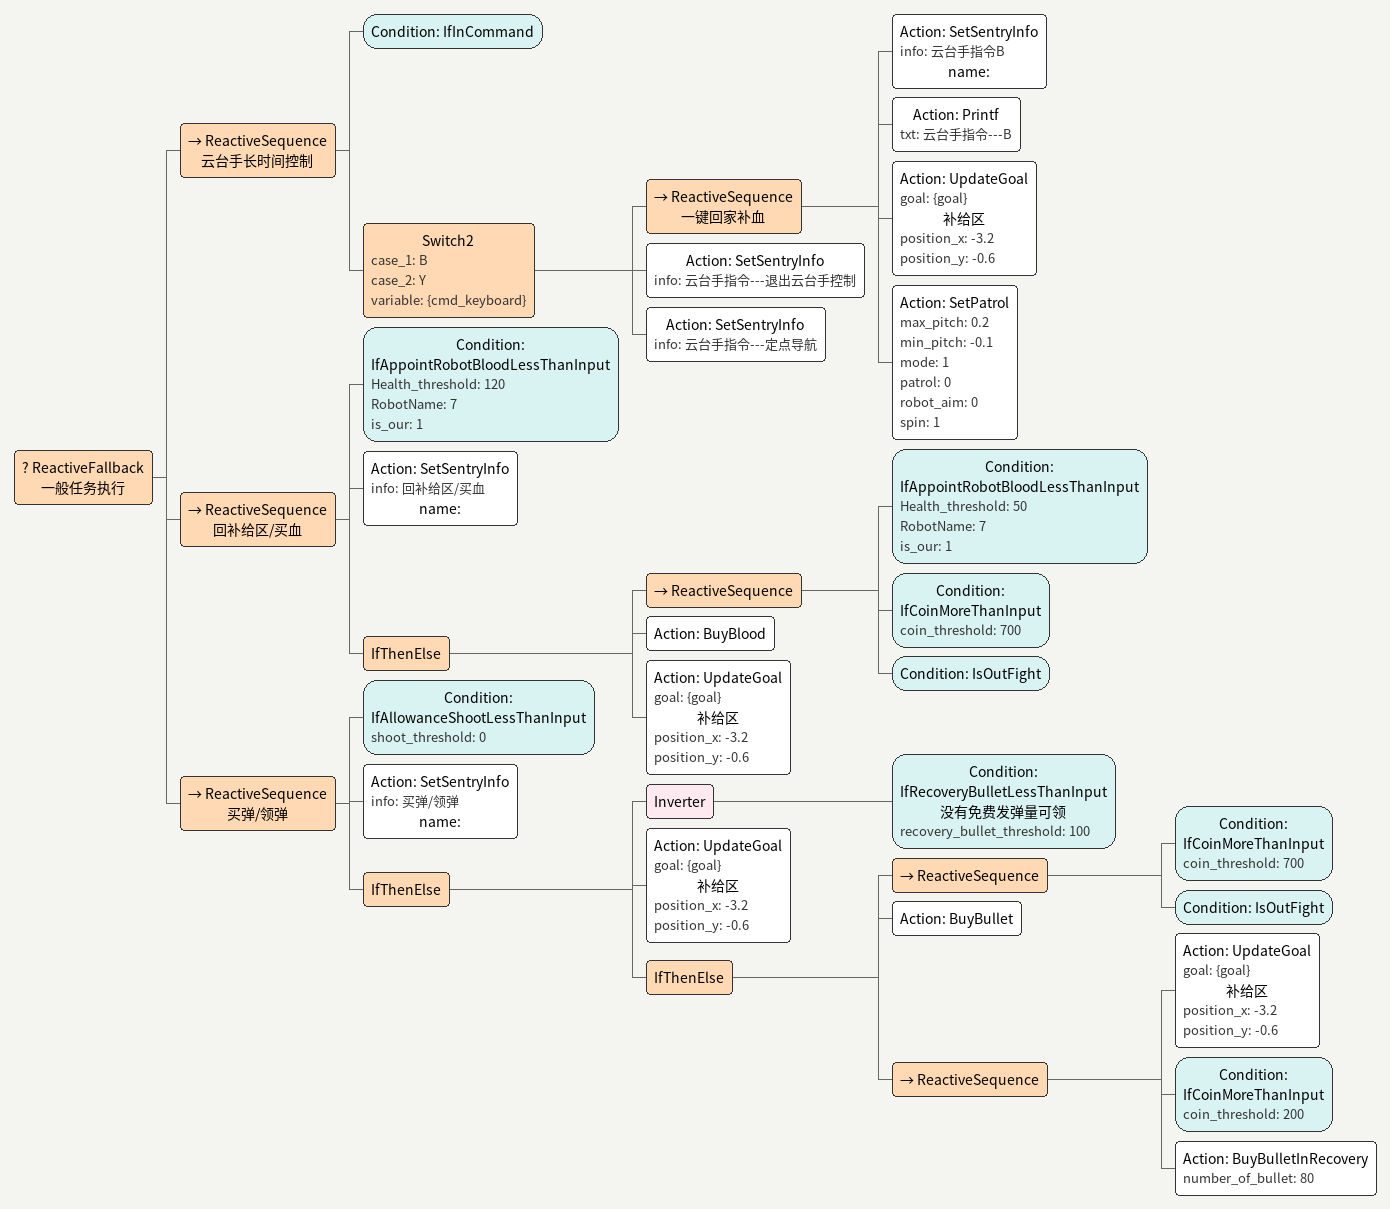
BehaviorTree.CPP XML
<ReactiveFallback name="一般任务执行">
    <ReactiveSequence name="云台手长时间控制">
        <Condition ID="IfInCommand"/>
        <Switch2 case_1="B" case_2="Y" variable="{cmd_keyboard}">
            <ReactiveSequence name="一键回家补血">
                <Action ID="SetSentryInfo" info="云台手指令B" name=""/>
                <Action ID="Printf" txt="云台手指令---B"/>
                <Action ID="UpdateGoal" goal="{goal}" name="补给区" position_x="-3.2" position_y="-0.6"/>
                <Action ID="SetPatrol" max_pitch="0.2" min_pitch="-0.1" mode="1" patrol="0" robot_aim="0" spin="1"/>
            </ReactiveSequence>
            <Action ID="SetSentryInfo" info="云台手指令---退出云台手控制"/>
            <Action ID="SetSentryInfo" info="云台手指令---定点导航"/>
        </Switch2>
    </ReactiveSequence>
    <ReactiveSequence name="回补给区/买血">
        <Condition Health_threshold="120" ID="IfAppointRobotBloodLessThanInput" RobotName="7" is_our="1"/>
        <Action ID="SetSentryInfo" info="回补给区/买血" name=""/>
        <IfThenElse>
            <ReactiveSequence>
                <Condition Health_threshold="50" ID="IfAppointRobotBloodLessThanInput" RobotName="7" is_our="1"/>
                <Condition ID="IfCoinMoreThanInput" coin_threshold="700"/>
                <Condition ID="IsOutFight"/>
            </ReactiveSequence>
            <Action ID="BuyBlood"/>
            <Action ID="UpdateGoal" goal="{goal}" name="补给区" position_x="-3.2" position_y="-0.6"/>
        </IfThenElse>
    </ReactiveSequence>
    <ReactiveSequence name="买弹/领弹">
        <Condition ID="IfAllowanceShootLessThanInput" shoot_threshold="0"/>
        <Action ID="SetSentryInfo" info="买弹/领弹" name=""/>
        <IfThenElse>
            <Inverter>
                <Condition ID="IfRecoveryBulletLessThanInput" name="没有免费发弹量可领" recovery_bullet_threshold="100"/>
            </Inverter>
            <Action ID="UpdateGoal" goal="{goal}" name="补给区" position_x="-3.2" position_y="-0.6"/>
            <IfThenElse>
                <ReactiveSequence>
                    <Condition ID="IfCoinMoreThanInput" coin_threshold="700"/>
                    <Condition ID="IsOutFight"/>
                </ReactiveSequence>
                <Action ID="BuyBullet"/>
                <ReactiveSequence>
                    <Action ID="UpdateGoal" goal="{goal}" name="补给区" position_x="-3.2" position_y="-0.6"/>
                    <Condition ID="IfCoinMoreThanInput" coin_threshold="200"/>
                    <Action ID="BuyBulletInRecovery" number_of_bullet="80"/>
                </ReactiveSequence>
            </IfThenElse>
        </IfThenElse>
    </ReactiveSequence>
</ReactiveFallback>
